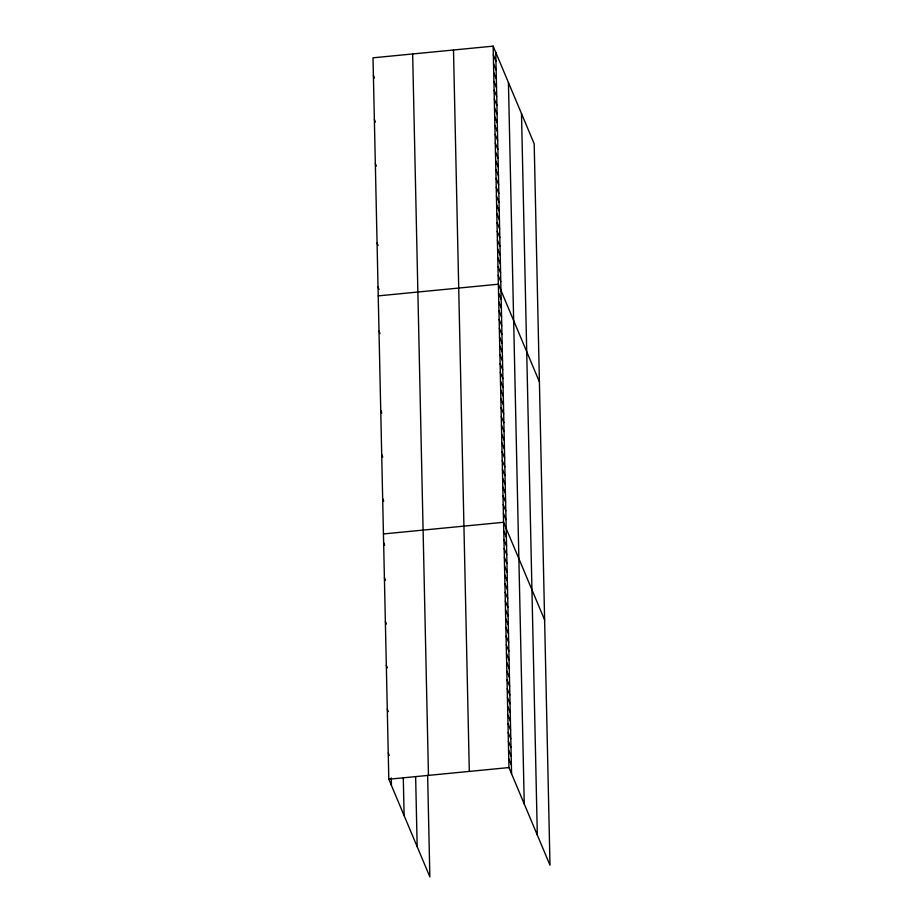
<?xml version="1.0" encoding="UTF-8"?>
<svg xmlns="http://www.w3.org/2000/svg" width="923" height="923" viewBox="0 0 923 923"><rect width="100%" height="100%" fill="white"/><g stroke="black" fill="none" stroke-linecap="round" stroke-linejoin="round"><path stroke-width="1.38" d="M493.147 46.15L508.954 767.567L549.993 865.186L534.186 143.78L493.147 46.15L373.007 57.814L388.814 779.22L429.853 876.85L427.637 775.482M378.222 295.879L498.362 284.215L539.401 381.845M383.437 533.944L503.577 522.28L544.616 619.91M388.814 779.22L508.954 767.567M493.332 54.965L495.951 61.183M493.528 63.779L496.147 69.998M493.724 72.605L496.332 78.813M493.92 81.42L496.528 87.639M494.105 90.235L496.724 96.453M494.301 99.049L496.92 105.268M494.497 107.876L497.105 114.083M494.693 116.69L497.301 122.909M494.878 125.505L497.497 131.724M495.074 134.32L497.693 140.538M495.27 143.146L497.878 149.353M495.466 151.96L498.074 158.179M495.651 160.775L498.27 166.994M495.847 169.59L498.466 175.808M496.043 178.404L498.651 184.623M496.239 187.231L498.847 193.438M496.424 196.045L499.043 202.264M496.62 204.86L499.239 211.079M496.816 213.674L499.424 219.893M497.012 222.501L499.62 228.708M497.197 231.315L499.816 237.534M497.393 240.13L500.012 246.349M497.589 248.945L500.197 255.163M497.785 257.759L500.393 263.978M497.97 266.585L500.589 272.793M498.166 275.4L500.785 281.619M498.558 293.029L501.166 299.248M498.743 301.856L501.362 308.063M498.939 310.67L501.558 316.889M499.135 319.485L501.743 325.704M499.331 328.3L501.939 334.518M499.516 337.126L502.135 343.333M499.712 345.94L502.331 352.159M499.908 354.755L502.516 360.974M500.104 363.57L502.712 369.788M500.289 372.384L502.908 378.603M373.388 75.444L374.438 77.936M500.485 381.211L503.104 387.418M500.681 390.025L503.289 396.244M500.877 398.84L503.485 405.059M501.062 407.654L503.681 413.873M501.258 416.481L503.877 422.688M374.357 119.528L375.407 122.021M501.454 425.295L504.062 431.514M501.651 434.11L504.258 440.329M501.835 442.925L504.454 449.143M502.031 451.739L504.65 457.958M502.227 460.565L504.835 466.773M375.326 163.613L376.365 166.105M502.424 469.38L505.031 475.599M502.608 478.195L505.227 484.413M502.804 487.009L505.423 493.228M503 495.836L505.608 502.043M503.197 504.65L505.804 510.869M503.381 513.465L506 519.684M503.773 531.048L506.381 537.255M503.958 539.805L506.577 546.024M377.069 242.968L378.107 245.46M504.154 548.562L506.773 554.781M504.35 557.319L506.958 563.538M504.535 566.087L507.154 572.295M504.731 574.844L507.35 581.063M504.927 583.601L507.535 589.82M378.026 287.065L379.076 289.545M505.112 592.358L507.731 598.577M505.308 601.127L507.915 607.334M505.504 609.884L508.111 616.103M505.689 618.641L508.308 624.859M505.885 627.398L508.492 633.616M378.995 331.149L380.045 333.63M506.081 636.166L508.688 642.385M506.266 644.923L508.885 651.142M506.462 653.68L509.069 659.899M506.646 662.449L509.265 668.656M506.842 671.206L509.461 677.424M507.039 679.963L509.646 686.181M507.223 688.72L509.842 694.938M507.419 697.488L510.038 703.695M507.615 706.245L510.223 712.464M380.738 410.504L381.787 412.985M507.8 715.002L510.419 721.221M507.996 723.759L510.604 729.978M508.192 732.527L510.8 738.735M508.377 741.284L510.996 747.503M508.573 750.041L511.18 756.26M381.707 454.589L382.745 457.07M508.769 758.798L511.377 765.017M382.664 498.674L383.714 501.166M383.633 542.701L384.683 545.193M384.406 577.74L385.445 580.232M385.364 621.548L386.402 624.029M386.322 665.345L387.372 667.825M387.279 709.141L388.329 711.633M388.248 752.949L389.287 755.429M521.495 113.61L537.313 835.027M508.435 82.528L524.252 803.945M495.755 52.369L511.573 773.774M453.493 50.004L469.311 771.409M412.65 53.961L428.468 775.378M415.638 776.601L417.173 846.679M403.293 778.066L404.112 815.609M391.271 777.927L391.433 785.438"/></g></svg>
